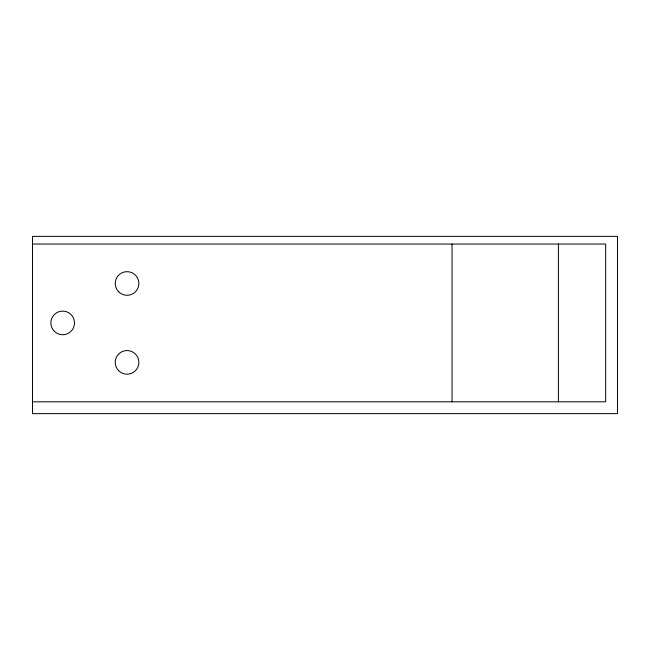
<?xml version="1.0" encoding="UTF-8"?>
<svg xmlns="http://www.w3.org/2000/svg" width="650" height="650" viewBox="0 0 650 650"><rect width="100%" height="100%" fill="white"/><g stroke="black" fill="none" stroke-linecap="round" stroke-linejoin="round"><path stroke-width="0.97" d="M32.5 244.043L605.678 244.043L605.678 401.822L32.5 401.822M558.407 244.043L558.407 401.822M452.043 244.043L452.043 401.822M617.5 236.364L32.5 236.364L32.5 413.636L617.5 413.636L617.5 236.364M118.69 291.842A11.822 11.822 0 0 0 138.458 286.544A11.822 11.822 0 0 0 123.987 272.074A11.822 11.822 0 0 0 118.69 291.842M118.69 370.736A11.822 11.822 0 0 0 138.458 365.43A11.822 11.822 0 0 0 123.987 350.959A11.822 11.822 0 0 0 118.69 370.736M54.324 331.289A11.822 11.822 0 0 0 74.092 325.991A11.822 11.822 0 0 0 59.621 311.512A11.822 11.822 0 0 0 54.324 331.289"/></g></svg>
